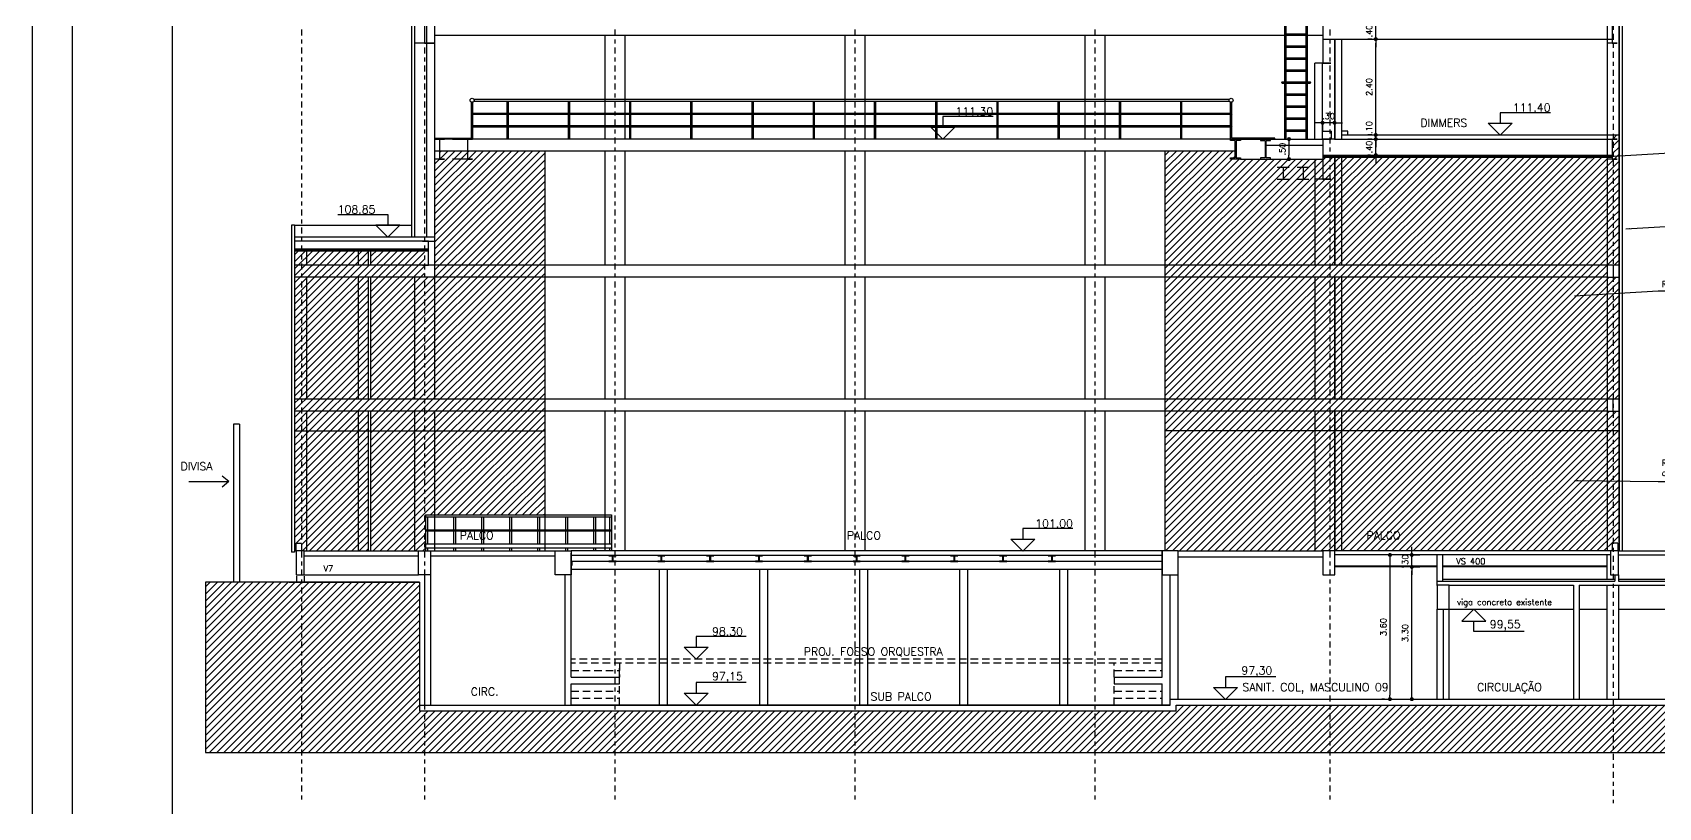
# Model space of a CAD drawing. Extents: x -14 to 107, y -33 to 53.
# Drawn here: x -13.7 to 26.93, y 5.02 to 24.39 of the extents above; entities that cross this region are included whole.
import ezdxf
from ezdxf.enums import TextEntityAlignment as Align

# ---------------------------------------------------------------- set-up
doc = ezdxf.new("R2010")
doc.units = 0
doc.header["$LTSCALE"] = 1.5
doc.header["$MEASUREMENT"] = 0
doc.linetypes.add('08CORTEC$0$DASHDOT2', pattern=[0.5, 0.25, -0.125, 0, -0.125])
doc.linetypes.add('08CORTEC$0$HIDDEN', pattern=[0.375, 0.25, -0.125])
doc.layers.get('0').update_dxf_attribs({"linetype": 'CONTINUOUS'})
doc.layers.get('DEFPOINTS').update_dxf_attribs({"linetype": 'CONTINUOUS'})
for name, color, linetype in [('08CORTEC$0$1', 7, 'CONTINUOUS'), ('08CORTEC$0$5', 4, 'CONTINUOUS'), ('08CORTEC$0$A-ESTRUTURA', 4, 'CONTINUOUS'), ('08CORTEC$0$A-HACHURA', 1, 'CONTINUOUS'), ('08CORTEC$0$A-PAREDE', 3, 'CONTINUOUS'), ('08CORTEC$0$A-PISO', 5, 'CONTINUOUS'), ('08CORTEC$0$COTAS', 1, 'CONTINUOUS'), ('08CORTEC$0$E-METALICA', 2, 'CONTINUOUS'), ('08CORTEC$0$EIXOS', 32, '08CORTEC$0$DASHDOT2'), ('08CORTEC$0$N-LNHVISTA', 2, 'CONTINUOUS'), ('08CORTEC$0$N-NOTACOES', 7, 'CONTINUOUS'), ('08CORTEC$0$N-TEXTO', 2, 'CONTINUOUS'), ('08CORTEE$0$N-LNHVISTA', 2, 'CONTINUOUS'), ('08CORTEE$0$SOLID', 253, 'CONTINUOUS'), ('HACHURA', 1, 'CONTINUOUS'), ('N-TEXTO', 2, 'CONTINUOUS'), ('T-FOLHA', 7, 'CONTINUOUS')]:
    doc.layers.add(name, color=color, linetype=linetype)
doc.styles.add('08CORTEC$0$COTA', font='simplex.shx')
doc.styles.add('08CORTEC$0$REGUA-080', font='simplex.shx', dxfattribs={"height": 0.2})
doc.styles.add('08CORTEC$0$ROMANS', font='romans')
doc.styles.add('COTA', font='romans.shx')
doc.dimstyles.new('08CORTEC$0$DG060-1', dxfattribs={"dimscale": 0.1, "dimtxt": 1.5, "dimasz": 1, "dimexe": 2, "dimexo": 2.5, "dimgap": 0.9, "dimtad": 1, "dimzin": 4, "dimtxsty": '08CORTEC$0$COTA', "dimblk": 'DOT', "dimblk1": 'DOT', "dimblk2": 'DOT', "dimsah": 1, "dimcen": 0.09, "dimclrd": 1, "dimclre": 1, "dimclrt": 2, "dimazin": 3, "dimtfac": 1, "dimtdec": 4, "dimtix": 1, "dimtmove": 0, "dimatfit": 3, "dimtvp": 2, "dimtolj": 1, "dimtzin": 0})
doc.dimstyles.new('DG060-1', dxfattribs={"dimscale": 0.1, "dimtxt": 1.5, "dimasz": 1, "dimexe": 2, "dimexo": 2.5, "dimgap": 0.9, "dimtad": 1, "dimzin": 4, "dimtxsty": 'COTA', "dimblk": 'DOT', "dimblk1": 'DOT', "dimblk2": 'DOT', "dimsah": 1, "dimcen": 0.09, "dimclrd": 1, "dimclre": 1, "dimclrt": 2, "dimazin": 3, "dimtfac": 1, "dimtdec": 4, "dimtix": 1, "dimtmove": 0, "dimatfit": 3, "dimtvp": 2, "dimtolj": 1, "dimtzin": 0})

# ---------------------------------------------------------------- blocks, each defined once
blk = doc.blocks.new('08CORTEC$0$N-1903')
at = {"layer": '08CORTEC$0$N-NOTACOES', "color": 1}
for p, q in [((0.01255, 0.00562), (0, 0.00562)), ((0, 0.00562), (0, 0.003)), ((-0.003, 0.003), (0.003, 0.003)), ((0, 0), (-0.003, 0.003)), ((0.003, 0.003), (0, 0))]:
    blk.add_line(p, q, dxfattribs=at)
at = {"layer": '08CORTEC$0$N-NOTACOES', "color": 2, "style": '08CORTEC$0$ROMANS'}
blk.add_attdef('COTAC', text='', height=0.002, dxfattribs=at).set_placement((0.00785, 0.00691), align=Align.MIDDLE)
blk = doc.blocks.new('DOT')
at = {"color": 0, "linetype": 'BYBLOCK'}
blk.add_line((-0.5, 0), (-1, 0), dxfattribs=at)
at = {"color": 0, "linetype": 'BYBLOCK', "const_width": 0.5}
blk.add_lwpolyline([(-0.25, 0, 1), (0.25, 0, 1)], format="xyb", close=True, dxfattribs=at)
blk = doc.blocks.new('*D20')
at = {"color": 1, "linetype": 'BYBLOCK'}
for p, q in [((17.701, 21.627), (17.701, 21.327)), ((17.752, 21.727), (17.901, 21.727)), ((17.752, 21.227), (17.901, 21.227))]:
    blk.add_line(p, q, dxfattribs=at)
at = {"layer": 'DEFPOINTS', "color": 0, "linetype": 'BYBLOCK'}
for p in [(17.502, 21.727), (17.502, 21.227), (17.701, 21.227)]:
    blk.add_point(p, dxfattribs=at)
at = {"color": 1, "linetype": 'BYBLOCK', "xscale": 0.1, "yscale": 0.1, "zscale": 0.1}
for p, rotation in [((17.701, 21.727), 90), ((17.701, 21.227), 270)]:
    blk.add_blockref('DOT', p, dxfattribs=dict(at, rotation=rotation))
at = {"color": 2, "linetype": 'BYBLOCK', "insert": (17.536, 21.477), "char_height": 0.15, "attachment_point": 5, "rotation": 90, "style": '08CORTEC$0$COTA'}
blk.add_mtext('\\A1;.50', dxfattribs=at)
blk = doc.blocks.new('_DOT')
at = {"color": 0, "linetype": 'BYBLOCK'}
blk.add_line((-0.5, 0), (-1, 0), dxfattribs=at)
at = {"color": 0, "linetype": 'BYBLOCK', "const_width": 0.5}
blk.add_lwpolyline([(-0.25, 0, 1), (0.25, 0, 1)], format="xyb", close=True, dxfattribs=at)
blk = doc.blocks.new('*D23')
at = {"color": 1, "linetype": 'BYBLOCK'}
for p, q in [((18.44, 22.135), (18.34, 22.135)), ((18.84, 22.135), (18.54, 22.135)), ((18.54, 22.084), (18.54, 21.935)), ((18.84, 22.084), (18.84, 21.935)), ((18.94, 22.135), (19.04, 22.135))]:
    blk.add_line(p, q, dxfattribs=at)
at = {"layer": 'DEFPOINTS', "color": 0, "linetype": 'BYBLOCK'}
for p in [(18.54, 22.334), (18.54, 22.135), (18.84, 22.334)]:
    blk.add_point(p, dxfattribs=at)
at = {"color": 1, "linetype": 'BYBLOCK', "xscale": 0.1, "yscale": 0.1, "zscale": 0.1}
blk.add_blockref('DOT', (18.54, 22.135), dxfattribs=at)
at = {"color": 1, "linetype": 'BYBLOCK', "xscale": 0.1, "yscale": 0.1, "zscale": 0.1, "rotation": 180}
blk.add_blockref('DOT', (18.84, 22.135), dxfattribs=at)
at = {"color": 2, "linetype": 'BYBLOCK', "insert": (18.69, 22.3), "char_height": 0.15, "attachment_point": 5, "style": '08CORTEC$0$COTA'}
blk.add_mtext('\\A1;.30', dxfattribs=at)
blk = doc.blocks.new('*D27')
at = {"color": 1, "linetype": 'BYBLOCK'}
for p, q in [((20.52, 11.031), (20.57, 11.031)), ((20.77, 7.827), (20.77, 10.931)), ((20.52, 7.727), (20.57, 7.727))]:
    blk.add_line(p, q, dxfattribs=at)
at = {"layer": 'DEFPOINTS', "color": 0, "linetype": 'BYBLOCK'}
for p in [(20.77, 11.031), (20.77, 11.031), (20.77, 7.727)]:
    blk.add_point(p, dxfattribs=at)
at = {"color": 1, "linetype": 'BYBLOCK', "xscale": 0.1, "yscale": 0.1, "zscale": 0.1}
for p, rotation in [((20.77, 11.031), 90), ((20.77, 7.727), 270)]:
    blk.add_blockref('DOT', p, dxfattribs=dict(at, rotation=rotation))
at = {"color": 2, "linetype": 'BYBLOCK', "insert": (20.605, 9.379), "char_height": 0.15, "attachment_point": 5, "rotation": 90, "style": '08CORTEC$0$COTA'}
blk.add_mtext('\\A1;3.30', dxfattribs=at)
blk = doc.blocks.new('*D28')
at = {"color": 1, "linetype": 'BYBLOCK'}
for p, q in [((20.77, 11.431), (20.77, 11.531)), ((20.77, 11.031), (20.77, 11.331)), ((20.795, 11.331), (20.97, 11.331)), ((20.795, 11.031), (20.97, 11.031)), ((20.77, 10.931), (20.77, 10.831))]:
    blk.add_line(p, q, dxfattribs=at)
at = {"layer": 'DEFPOINTS', "color": 0, "linetype": 'BYBLOCK'}
for p in [(20.545, 11.331), (20.545, 11.031), (20.77, 11.331)]:
    blk.add_point(p, dxfattribs=at)
at = {"color": 1, "linetype": 'BYBLOCK', "xscale": 0.1, "yscale": 0.1, "zscale": 0.1}
for p, rotation in [((20.77, 11.331), 270), ((20.77, 11.031), 90)]:
    blk.add_blockref('DOT', p, dxfattribs=dict(at, rotation=rotation))
at = {"color": 2, "linetype": 'BYBLOCK', "insert": (20.605, 11.181), "char_height": 0.15, "attachment_point": 5, "rotation": 90, "style": '08CORTEC$0$COTA'}
blk.add_mtext('\\A1;.30', dxfattribs=at)
blk = doc.blocks.new('*D29')
at = {"color": 1, "linetype": 'BYBLOCK'}
for p, q in [((20.084, 11.331), (20.024, 11.331)), ((20.224, 11.231), (20.224, 7.827)), ((20.084, 7.727), (20.024, 7.727))]:
    blk.add_line(p, q, dxfattribs=at)
at = {"layer": 'DEFPOINTS', "color": 0, "linetype": 'BYBLOCK'}
for p in [(20.334, 11.331), (20.224, 7.727), (20.334, 7.727)]:
    blk.add_point(p, dxfattribs=at)
at = {"color": 1, "linetype": 'BYBLOCK', "xscale": 0.1, "yscale": 0.1, "zscale": 0.1}
for p, rotation in [((20.224, 11.331), 90), ((20.224, 7.727), 270)]:
    blk.add_blockref('DOT', p, dxfattribs=dict(at, rotation=rotation))
at = {"color": 2, "linetype": 'BYBLOCK', "insert": (20.059, 9.529), "char_height": 0.15, "attachment_point": 5, "rotation": 90, "style": '08CORTEC$0$COTA'}
blk.add_mtext('\\A1;3.60', dxfattribs=at)
blk = doc.blocks.new('*D30')
at = {"color": 1, "linetype": 'BYBLOCK'}
for p, q in [((19.734, 21.727), (19.669, 21.727)), ((19.869, 21.827), (19.869, 21.927)), ((19.869, 21.327), (19.869, 21.727)), ((19.734, 21.327), (19.669, 21.327)), ((19.869, 21.227), (19.869, 21.127))]:
    blk.add_line(p, q, dxfattribs=at)
at = {"layer": 'DEFPOINTS', "color": 0, "linetype": 'BYBLOCK'}
for p in [(19.869, 21.727), (19.984, 21.727), (19.984, 21.327)]:
    blk.add_point(p, dxfattribs=at)
at = {"color": 1, "linetype": 'BYBLOCK', "xscale": 0.1, "yscale": 0.1, "zscale": 0.1}
for p, rotation in [((19.869, 21.727), 270), ((19.869, 21.327), 90)]:
    blk.add_blockref('DOT', p, dxfattribs=dict(at, rotation=rotation))
at = {"color": 2, "linetype": 'BYBLOCK', "insert": (19.704, 21.527), "char_height": 0.15, "attachment_point": 5, "rotation": 90, "style": '08CORTEC$0$COTA'}
blk.add_mtext('\\A1;.40', dxfattribs=at)
blk = doc.blocks.new('*D31')
at = {"color": 1, "linetype": 'BYBLOCK'}
for p, q in [((19.869, 21.931), (19.869, 22.031)), ((19.773, 21.831), (19.669, 21.831)), ((19.773, 21.727), (19.669, 21.727)), ((19.869, 21.727), (19.869, 21.831)), ((19.869, 21.727), (19.869, 21.831)), ((19.869, 21.627), (19.869, 21.527))]:
    blk.add_line(p, q, dxfattribs=at)
at = {"layer": 'DEFPOINTS', "color": 0, "linetype": 'BYBLOCK'}
for p in [(19.869, 21.831), (20.023, 21.831), (20.023, 21.727)]:
    blk.add_point(p, dxfattribs=at)
at = {"color": 1, "linetype": 'BYBLOCK', "xscale": 0.1, "yscale": 0.1, "zscale": 0.1}
for p, rotation in [((19.869, 21.831), 270), ((19.869, 21.727), 90)]:
    blk.add_blockref('DOT', p, dxfattribs=dict(at, rotation=rotation))
at = {"color": 2, "linetype": 'BYBLOCK', "insert": (19.704, 22.016), "char_height": 0.15, "attachment_point": 5, "rotation": 90, "style": '08CORTEC$0$COTA'}
blk.add_mtext('\\A1;.10', dxfattribs=at)
blk = doc.blocks.new('*D32')
at = {"color": 1, "linetype": 'BYBLOCK'}
for p, q in [((19.869, 24.727), (19.869, 24.827)), ((19.734, 24.627), (19.669, 24.627)), ((19.869, 24.227), (19.869, 24.627)), ((19.734, 24.227), (19.669, 24.227)), ((19.869, 24.127), (19.869, 24.027))]:
    blk.add_line(p, q, dxfattribs=at)
at = {"layer": 'DEFPOINTS', "color": 0, "linetype": 'BYBLOCK'}
for p in [(19.869, 24.627), (19.984, 24.627), (19.984, 24.227)]:
    blk.add_point(p, dxfattribs=at)
at = {"color": 1, "linetype": 'BYBLOCK', "xscale": 0.1, "yscale": 0.1, "zscale": 0.1}
for p, rotation in [((19.869, 24.627), 270), ((19.869, 24.227), 90)]:
    blk.add_blockref('DOT', p, dxfattribs=dict(at, rotation=rotation))
at = {"color": 2, "linetype": 'BYBLOCK', "insert": (19.704, 24.427), "char_height": 0.15, "attachment_point": 5, "rotation": 90, "style": '08CORTEC$0$COTA'}
blk.add_mtext('\\A1;.40', dxfattribs=at)
blk = doc.blocks.new('*D34')
at = {"color": 1, "linetype": 'BYBLOCK'}
for p, q in [((19.773, 24.227), (19.669, 24.227)), ((19.869, 21.931), (19.869, 24.127)), ((19.773, 21.831), (19.669, 21.831))]:
    blk.add_line(p, q, dxfattribs=at)
at = {"layer": 'DEFPOINTS', "color": 0, "linetype": 'BYBLOCK'}
for p in [(19.869, 24.227), (20.023, 24.227), (20.023, 21.831)]:
    blk.add_point(p, dxfattribs=at)
at = {"color": 1, "linetype": 'BYBLOCK', "xscale": 0.1, "yscale": 0.1, "zscale": 0.1}
for p, rotation in [((19.869, 24.227), 90), ((19.869, 21.831), 270)]:
    blk.add_blockref('DOT', p, dxfattribs=dict(at, rotation=rotation))
at = {"color": 2, "linetype": 'BYBLOCK', "insert": (19.704, 23.029), "char_height": 0.15, "attachment_point": 5, "rotation": 90, "style": '08CORTEC$0$COTA'}
blk.add_mtext('\\A1;2.40', dxfattribs=at)
blk = doc.blocks.new('A$C7B6B299F')
at = {"layer": 'N-TEXTO', "color": 2, "char_height": 0.15, "attachment_point": 4, "style": 'COTA'}
for s, insert in [('Revestimento fonoabsorvente - forrovid', (2.233, 4.961)), ('Revestimento fonoabsorvente - forrovid\\Pcom proteção mecânica até h=3.00m', (2.233, 0.342))]:
    blk.add_mtext(s, dxfattribs=dict(at, insert=insert))
at = {"layer": 'N-TEXTO', "color": 1, "annotation_type": 0, "has_hookline": 1, "hookline_direction": 0, "text_width": 4.621}
for points in [[(0.05, 4.669), (2.143, 4.796)], [(0.05, 0.05), (2.143, 0.027)]]:
    blk.add_leader(points, dimstyle='DG060-1', dxfattribs=at)
blk = doc.blocks.new('A$C45961E97')
at = {"layer": 'N-TEXTO', "color": 2, "insert": (2.233, 0.342), "char_height": 0.15, "attachment_point": 4, "style": 'COTA'}
blk.add_mtext('Painel Pré Moldado em Concreto ', dxfattribs=at)
at = {"layer": 'N-TEXTO', "color": 1, "annotation_type": 0, "has_hookline": 1, "hookline_direction": 0, "text_width": 3.829}
blk.add_leader([(0.05, 0.05), (2.143, 0.177)], dimstyle='DG060-1', dxfattribs=at)

msp = doc.modelspace()

# ---------------------------------------------------------------- hatches: boundary and pattern name
at = {"layer": '08CORTEC$0$A-HACHURA'}
h = msp.add_hatch(dxfattribs=at)
h.set_pattern_fill('ANSI31', color=256, style=0)
h.set_pattern_definition([(45, (64.50223, 4.32973), (-0.08838835, 0.08838835), [])])
h.paths.add_polyline_path([(35.973, 6.391), (35.973, 11.097), (34.975, 11.097), (34.975, 7.727), (34.975, 7.577), (14.883, 7.577), (14.883, 7.427), (-4.025, 7.427), (-4.025, 10.651), (-7.289, 10.651), (-9.358, 10.651), (-9.377, 10.632), (-9.377, 6.391)])
at = {"layer": 'HACHURA'}
h = msp.add_hatch(dxfattribs=at)
h.set_pattern_fill('ANSI31', color=256, style=0)
h.paths.add_polyline_path([(25.94, 21.831), (25.8, 21.831), (25.8, 18.577), (25.94, 18.577)])
h.paths.add_polyline_path([(25.94, 18.277), (25.8, 18.277), (25.8, 15.227), (25.94, 15.227)])
h.paths.add_polyline_path([(25.94, 14.927), (25.8, 14.927), (25.8, 11.626), (25.92, 11.626), (25.92, 11.436), (25.94, 11.436)])
h = msp.add_hatch(dxfattribs=at)
h.set_pattern_fill('ANSI31', color=256, style=0)
h.paths.add_polyline_path([(-0.899, 21.427), (-3.525, 21.427), (-3.525, 21.227), (-3.65, 21.227), (-3.65, 18.577), (-0.899, 18.577)])
h.paths.add_polyline_path([(-0.899, 18.577), (-3.65, 18.577), (-3.65, 18.277), (-0.899, 18.277)])
h.paths.add_polyline_path([(-0.899, 18.277), (-3.65, 18.277), (-3.65, 15.227), (-0.899, 15.227)])
h.paths.add_polyline_path([(-0.899, 15.227), (-3.9, 15.227), (-3.9, 14.927), (-0.899, 14.927)])
h.paths.add_polyline_path([(-0.899, 14.927), (-3.65, 14.927), (-3.65, 12.331), (-0.899, 12.331)])
h.paths.add_polyline_path([(-3.65, 14.927), (-3.9, 14.927), (-3.9, 11.431), (-3.879, 11.431), (-3.879, 12.331), (-3.65, 12.331)])
h.paths.add_polyline_path([(-3.9, 14.927), (-4.15, 14.927), (-4.15, 11.431), (-3.9, 11.431)])
h.paths.add_polyline_path([(-3.65, 18.277), (-3.9, 18.277), (-3.9, 15.227), (-3.65, 15.227)])
h.paths.add_polyline_path([(-3.9, 18.277), (-4.15, 18.277), (-4.15, 15.227), (-3.9, 15.227)])
h.paths.add_polyline_path([(-4.15, 14.927), (-5.249, 14.927), (-5.249, 11.431), (-4.15, 11.431)])
h.paths.add_polyline_path([(-5.309, 14.927), (-5.559, 14.927), (-5.559, 11.431), (-5.309, 11.431)])
h.paths.add_polyline_path([(-5.559, 14.927), (-6.849, 14.927), (-6.849, 11.431), (-5.559, 11.431)])
h.paths.add_polyline_path([(-3.9, 15.227), (-6.975, 15.227), (-6.975, 14.927), (-3.9, 14.927)])
h.paths.add_polyline_path([(-4.15, 18.277), (-5.249, 18.277), (-5.249, 15.227), (-4.15, 15.227)])
h.paths.add_polyline_path([(-5.309, 18.277), (-5.559, 18.277), (-5.559, 15.227), (-5.309, 15.227)])
h.paths.add_polyline_path([(-5.559, 18.277), (-6.849, 18.277), (-6.849, 15.227), (-5.559, 15.227)])
h.paths.add_polyline_path([(-6.975, 18.277), (-7.149, 18.277), (-7.149, 15.227), (-6.975, 15.227)])
h.paths.add_polyline_path([(-6.975, 14.927), (-7.149, 14.927), (-7.149, 11.431), (-7.119, 11.431), (-7.119, 11.621), (-6.975, 11.621)])
h.paths.add_polyline_path([(-3.9, 18.577), (-3.95, 18.577), (-3.95, 18.577), (-6.975, 18.577), (-6.975, 18.277), (-3.9, 18.277)])
h.paths.add_polyline_path([(-6.975, 18.577), (-7.149, 18.577), (-7.149, 18.277), (-6.975, 18.277)])
h.paths.add_polyline_path([(-6.975, 18.977), (-7.149, 18.977), (-7.149, 18.577), (-6.975, 18.577)])
h.paths.add_polyline_path([(-6.849, 18.977), (-6.975, 18.977), (-6.975, 18.577), (-6.849, 18.577)])
h.paths.add_polyline_path([(-5.559, 18.977), (-6.849, 18.977), (-6.849, 18.577), (-5.559, 18.577)])
h.paths.add_polyline_path([(-5.309, 18.977), (-5.559, 18.977), (-5.559, 18.577), (-5.309, 18.577)])
h.paths.add_polyline_path([(-3.9, 18.977), (-5.249, 18.977), (-5.249, 18.577), (-3.9, 18.577)])
h = msp.add_hatch(dxfattribs=at)
h.set_pattern_fill('ANSI31', color=256, style=0)
h.paths.add_polyline_path([(18.35, 14.927), (14.601, 14.927), (14.601, 11.431), (14.933, 11.431), (18.35, 11.431)])
h.paths.add_polyline_path([(18.725, 15.227), (14.601, 15.227), (14.601, 14.927), (18.725, 14.927)])
h.paths.add_polyline_path([(18.35, 18.277), (14.601, 18.277), (14.601, 15.227), (18.35, 15.227)])
h.paths.add_polyline_path([(18.725, 18.577), (14.601, 18.577), (14.601, 18.277), (18.725, 18.277)])
h.paths.add_polyline_path([(18.35, 21.227), (17.24, 21.227), (16.99, 21.227), (16.49, 21.227), (16.24, 21.227), (16.24, 21.262), (16.352, 21.262), (16.352, 21.427), (14.601, 21.427), (14.601, 18.577), (18.35, 18.577)])
h.paths.add_polyline_path([(18.725, 20.727), (18.55, 20.727), (18.35, 20.727), (18.35, 18.577), (18.725, 18.577)])
h.paths.add_polyline_path([(18.725, 18.277), (18.35, 18.277), (18.35, 15.227), (18.725, 15.227)])
h.paths.add_polyline_path([(18.725, 14.927), (18.35, 14.927), (18.35, 11.431), (18.55, 11.431), (18.725, 11.431)])
h.paths.add_polyline_path([(19.01, 14.927), (18.85, 14.927), (18.85, 11.431), (19.01, 11.431)])
h.paths.add_polyline_path([(25.65, 14.927), (25.65, 14.927), (19.01, 14.927), (19.01, 11.431), (25.65, 11.431)])
h.paths.add_polyline_path([(25.65, 15.227), (18.725, 15.227), (18.725, 14.927), (25.65, 14.927)])
h.paths.add_polyline_path([(19.01, 18.277), (18.85, 18.277), (18.85, 15.227), (19.01, 15.227)])
h.paths.add_polyline_path([(25.65, 18.277), (19.01, 18.277), (19.01, 15.227), (25.65, 15.227)])
h.paths.add_polyline_path([(25.65, 18.577), (18.725, 18.577), (18.725, 18.277), (25.65, 18.277)])
h.paths.add_polyline_path([(19.01, 21.327), (18.85, 21.327), (18.85, 18.577), (19.01, 18.577)])
h.paths.add_polyline_path([(25.65, 21.327), (19.01, 21.327), (19.01, 18.577), (25.65, 18.577)])
h.paths.add_polyline_path([(25.8, 18.277), (25.65, 18.277), (25.65, 15.227), (25.8, 15.227)])
h.paths.add_polyline_path([(25.8, 21.227), (25.775, 21.227), (25.65, 21.227), (25.65, 18.577), (25.8, 18.577)])
h.paths.add_polyline_path([(25.8, 14.927), (25.65, 14.927), (25.65, 11.431), (25.734, 11.431), (25.734, 11.436), (25.78, 11.436), (25.78, 11.626), (25.8, 11.626)])
h = msp.add_hatch(dxfattribs=at)
h.set_pattern_fill('ANSI31', color=256, style=0)
h.paths.add_polyline_path([(18.84, 21.327), (18.725, 21.327), (18.725, 18.577), (18.84, 18.577)])
h.paths.add_polyline_path([(18.725, 21.327), (18.55, 21.327), (18.55, 20.727), (18.725, 20.727)])
h.paths.add_polyline_path([(18.55, 21.227), (18.35, 21.227), (18.35, 20.727), (18.55, 20.727)])
h = msp.add_hatch(dxfattribs=at)
h.set_pattern_fill('ANSI31', color=256, style=0)
h.paths.add_polyline_path([(-6.849, 18.277), (-6.975, 18.277), (-6.975, 15.227), (-6.849, 15.227)])
h.paths.add_polyline_path([(-6.849, 14.927), (-6.975, 14.927), (-6.975, 11.431), (-6.914, 11.431), (-6.849, 11.431)])
h = msp.add_hatch(dxfattribs=at)
h.set_pattern_fill('ANSI31', color=256, style=0)
h.paths.add_polyline_path([(18.84, 18.277), (18.725, 18.277), (18.725, 15.227), (18.84, 15.227)])
h = msp.add_hatch(dxfattribs=at)
h.set_pattern_fill('ANSI31', color=256, style=0)
h.paths.add_polyline_path([(-6.975, 15.227), (-7.149, 15.227), (-7.149, 14.927), (-6.975, 14.927)])
h = msp.add_hatch(dxfattribs=at)
h.set_pattern_fill('ANSI31', color=256, style=0)
h.paths.add_polyline_path([(18.84, 14.927), (18.725, 14.927), (18.725, 11.431), (18.84, 11.431)])

# ---------------------------------------------------------------- linework, layer by layer
at = {"layer": '08CORTEC$0$1'}
for p, q in [((17.53, 23.157), (18.23, 23.157)), ((17.53, 23.127), (18.23, 23.127)), ((17.129, 21.577), (18.55, 21.577)), ((17.35, 21.727), (18.35, 21.727)), ((16.49, 21.227), (16.99, 21.227)), ((17.24, 21.227), (18.55, 21.227))]:
    msp.add_line(p, q, dxfattribs=at)
for centre, start, end in [((17.53, 23.142), 90, 270), ((18.23, 23.142), 270, 90)]:
    msp.add_arc(centre, 0.015, start, end, dxfattribs=at)
at = {"layer": '08CORTEC$0$5'}
for p, q in [((25.95, 18.577), (25.65, 18.577)), ((25.65, 18.277), (25.95, 18.277)), ((25.95, 15.227), (25.65, 15.227)), ((25.65, 14.927), (25.95, 14.927))]:
    msp.add_line(p, q, dxfattribs=at)
for points in [[(-4.15, 24.627), (-3.65, 24.627), (-3.9, 24.627), (-3.9, 24.127), (-3.65, 24.127), (-4.15, 24.127)], [(18.35, 24.627), (18.75, 24.627), (18.55, 24.627), (18.55, 23.627), (18.75, 23.627), (18.35, 23.627)], [(25.65, 24.627), (25.9, 24.627), (25.775, 24.627), (25.775, 24.127), (25.9, 24.127), (25.65, 24.127)], [(-3.65, 21.727), (-3.4, 21.727), (-3.525, 21.727), (-3.525, 21.227), (-3.4, 21.227), (-3.65, 21.227)], [(-3.2, 21.727), (-2.7, 21.727), (-2.825, 21.727), (-2.825, 21.227), (-2.7, 21.227), (-3.2, 21.227)], [(18.35, 21.727), (18.75, 21.727), (18.55, 21.727), (18.55, 20.727), (18.75, 20.727), (18.35, 20.727)], [(25.65, 21.727), (25.9, 21.727), (25.775, 21.727), (25.775, 21.227), (25.9, 21.227), (25.65, 21.227)], [(-3.65, 18.577), (-3.95, 18.577), (-3.8, 18.577), (-3.8, 19.177), (-3.95, 19.177), (-3.65, 19.177)]]:
    msp.add_lwpolyline(points, dxfattribs=at)
at = {"layer": '08CORTEC$0$A-ESTRUTURA', "color": 3}
for p, q in [((-2.73, 21.747), (-2.73, 22.649)), ((-2.7, 22.649), (-2.7, 21.727)), ((16.24, 21.727), (16.24, 22.649)), ((16.27, 21.747), (16.27, 22.649)), ((-3.649, 21.747), (-2.73, 21.747)), ((-2.825, 21.727), (-3.649, 21.727)), ((-2.73, 21.747), (-2.73, 21.727)), ((-7.119, 11.431), (-7.149, 11.431)), ((-6.914, 11.431), (-0.236, 11.431)), ((14.933, 11.431), (18.55, 11.431)), ((25.734, 11.431), (18.85, 11.431)), ((-6.914, 11.311), (-4.05, 11.311)), ((-3.75, 11.311), (-0.636, 11.311)), ((14.933, 11.281), (18.55, 11.281)), ((25.734, 11.331), (18.85, 11.331)), ((21.564, 7.727), (21.564, 9.977)), ((21.704, 7.727), (21.704, 9.977))]:
    msp.add_line(p, q, dxfattribs=at)
at = {"layer": '08CORTEC$0$A-ESTRUTURA', "color": 1}
for p, q in [((-1.835, 22.369), (-2.7, 22.369)), ((16.215, 22.667), (-2.674, 22.667)), ((16.209, 22.717), (-2.668, 22.717)), ((-1.835, 21.727), (-1.835, 22.671)), ((-1.805, 21.727), (-1.805, 22.671)), ((-0.305, 22.369), (-1.805, 22.369)), ((-0.305, 21.727), (-0.305, 22.671)), ((-0.275, 21.727), (-0.275, 22.671)), ((1.225, 22.369), (-0.275, 22.369)), ((1.225, 21.727), (1.225, 22.671)), ((1.255, 21.727), (1.255, 22.671)), ((2.755, 22.369), (1.255, 22.369)), ((2.755, 21.727), (2.755, 22.671)), ((2.785, 21.727), (2.785, 22.671)), ((4.285, 22.369), (2.785, 22.369)), ((4.285, 21.727), (4.285, 22.671)), ((4.315, 21.727), (4.315, 22.671)), ((5.815, 22.369), (4.315, 22.369)), ((5.815, 21.727), (5.815, 22.671)), ((5.845, 21.727), (5.845, 22.671)), ((7.345, 22.369), (5.845, 22.369)), ((7.345, 21.727), (7.345, 22.671)), ((7.375, 21.727), (7.375, 22.671)), ((8.875, 22.369), (7.375, 22.369)), ((8.875, 21.727), (8.875, 22.671)), ((8.905, 21.727), (8.905, 22.671)), ((10.405, 22.369), (8.905, 22.369)), ((10.405, 21.727), (10.405, 22.671)), ((10.435, 21.727), (10.435, 22.671)), ((11.935, 22.369), (10.435, 22.369)), ((11.935, 21.727), (11.935, 22.671)), ((11.965, 21.727), (11.965, 22.671)), ((13.465, 22.369), (11.965, 22.369)), ((13.465, 21.727), (13.465, 22.671)), ((13.495, 21.727), (13.495, 22.671)), ((14.995, 22.369), (13.495, 22.369)), ((14.995, 21.727), (14.995, 22.671)), ((15.025, 21.727), (15.025, 22.671)), ((16.255, 22.369), (15.025, 22.369)), ((-1.835, 22.339), (-2.7, 22.339)), ((-1.835, 22.055), (-2.7, 22.055)), ((-1.835, 22.025), (-2.7, 22.025)), ((-0.305, 22.339), (-1.805, 22.339)), ((-0.305, 22.055), (-1.805, 22.055)), ((-0.305, 22.025), (-1.805, 22.025)), ((1.225, 22.339), (-0.275, 22.339)), ((1.225, 22.055), (-0.275, 22.055)), ((1.225, 22.025), (-0.275, 22.025)), ((2.755, 22.339), (1.255, 22.339)), ((2.755, 22.055), (1.255, 22.055)), ((2.755, 22.025), (1.255, 22.025)), ((4.285, 22.339), (2.785, 22.339)), ((4.285, 22.055), (2.785, 22.055)), ((4.285, 22.025), (2.785, 22.025)), ((5.815, 22.339), (4.315, 22.339)), ((5.815, 22.055), (4.315, 22.055)), ((5.815, 22.025), (4.315, 22.025)), ((7.345, 22.339), (5.845, 22.339)), ((7.345, 22.055), (5.845, 22.055)), ((7.345, 22.025), (5.845, 22.025)), ((8.875, 22.339), (7.375, 22.339)), ((8.875, 22.055), (7.375, 22.055)), ((8.875, 22.025), (7.375, 22.025)), ((10.405, 22.339), (8.905, 22.339)), ((10.405, 22.055), (8.905, 22.055)), ((10.405, 22.025), (8.905, 22.025)), ((11.935, 22.339), (10.435, 22.339)), ((11.935, 22.055), (10.435, 22.055)), ((11.935, 22.025), (10.435, 22.025)), ((13.465, 22.339), (11.965, 22.339)), ((13.465, 22.055), (11.965, 22.055)), ((13.465, 22.025), (11.965, 22.025)), ((14.995, 22.339), (13.495, 22.339)), ((14.995, 22.055), (13.495, 22.055)), ((14.995, 22.025), (13.495, 22.025)), ((16.255, 22.339), (15.025, 22.339)), ((16.255, 22.055), (15.025, 22.055)), ((16.255, 22.025), (15.025, 22.025)), ((16.24, 21.727), (-3.65, 21.727)), ((16.377, 21.427), (-3.65, 21.427))]:
    msp.add_line(p, q, dxfattribs=at)
at = {"layer": '08CORTEC$0$A-ESTRUTURA', "color": 7}
for p, q in [((18.84, 21.727), (18.54, 21.727)), ((18.55, 21.327), (25.775, 21.327))]:
    msp.add_line(p, q, dxfattribs=at)
at = {"layer": '08CORTEC$0$A-ESTRUTURA', "color": 2}
for p, q in [((18.55, 21.302), (25.775, 21.302)), ((18.55, 21.277), (25.775, 21.277)), ((-7.149, 14.431), (-0.899, 14.431)), ((25.95, 14.431), (14.601, 14.431))]:
    msp.add_line(p, q, dxfattribs=at)
at = {"layer": '08CORTEC$0$A-ESTRUTURA'}
for p, q in [((17.405, 21.027), (17.705, 21.027)), ((17.405, 20.727), (17.705, 20.727)), ((17.555, 21.027), (17.555, 20.727)), ((17.905, 21.027), (18.2, 21.027)), ((17.905, 20.727), (18.2, 20.727)), ((18.053, 21.027), (18.053, 20.727)), ((25.8, 18.577), (25.8, 18.277)), ((25.8, 14.927), (25.8, 15.227)), ((-6.914, 11.431), (-7.119, 11.431)), ((-7.114, 11.431), (-7.114, 10.831)), ((-6.914, 10.831), (-6.914, 11.431)), ((25.934, 11.436), (25.734, 11.436)), ((25.734, 11.436), (25.734, 10.836)), ((25.934, 10.836), (25.934, 11.436)), ((-7.114, 10.831), (-6.914, 10.831)), ((25.734, 10.836), (25.934, 10.836))]:
    msp.add_line(p, q, dxfattribs=at)
at = {"layer": '08CORTEC$0$A-ESTRUTURA', "color": 5}
for p, q in [((-7.289, 10.651), (-4.025, 10.651)), ((-4.025, 10.651), (-4.025, 7.427)), ((14.883, 7.427), (-4.025, 7.427)), ((14.583, 7.577), (14.733, 7.577)), ((14.883, 7.427), (14.883, 7.577)), ((14.883, 7.577), (34.975, 7.577))]:
    msp.add_line(p, q, dxfattribs=at)
at = {"layer": '08CORTEC$0$A-ESTRUTURA', "color": 3}
for points in [[(17.35, 21.747), (16.27, 21.747), (16.27, 21.727)], [(16.27, 21.727), (17.35, 21.727)]]:
    msp.add_lwpolyline(points, dxfattribs=at)
at = {"layer": '08CORTEC$0$A-ESTRUTURA'}
for points in [[(-4.05, 11.431), (-3.75, 11.431), (-3.75, 10.831), (-4.05, 10.831)], [(-0.636, 11.431), (-0.236, 11.431), (-0.236, 10.831), (-0.636, 10.831)], [(14.933, 11.431), (14.533, 11.431), (14.533, 10.831), (14.933, 10.831)], [(18.85, 11.431), (18.55, 11.431), (18.55, 10.831), (18.85, 10.831)], [(0.706, 11.311), (0.886, 11.311), (0.886, 11.321), (0.706, 11.321)], [(0.706, 11.169), (0.886, 11.169), (0.886, 11.179), (0.706, 11.179)], [(0.791, 11.311), (0.801, 11.311), (0.801, 11.179), (0.791, 11.179)], [(1.926, 11.311), (2.106, 11.311), (2.106, 11.321), (1.926, 11.321)], [(1.926, 11.169), (2.106, 11.169), (2.106, 11.179), (1.926, 11.179)], [(2.011, 11.311), (2.021, 11.311), (2.021, 11.179), (2.011, 11.179)], [(3.146, 11.311), (3.326, 11.311), (3.326, 11.321), (3.146, 11.321)], [(3.146, 11.169), (3.326, 11.169), (3.326, 11.179), (3.146, 11.179)], [(3.231, 11.311), (3.241, 11.311), (3.241, 11.179), (3.231, 11.179)], [(4.366, 11.311), (4.546, 11.311), (4.546, 11.321), (4.366, 11.321)], [(4.366, 11.169), (4.546, 11.169), (4.546, 11.179), (4.366, 11.179)], [(4.451, 11.311), (4.461, 11.311), (4.461, 11.179), (4.451, 11.179)], [(5.586, 11.311), (5.766, 11.311), (5.766, 11.321), (5.586, 11.321)], [(5.586, 11.169), (5.766, 11.169), (5.766, 11.179), (5.586, 11.179)], [(5.671, 11.311), (5.681, 11.311), (5.681, 11.179), (5.671, 11.179)], [(6.806, 11.311), (6.986, 11.311), (6.986, 11.321), (6.806, 11.321)], [(6.806, 11.169), (6.986, 11.169), (6.986, 11.179), (6.806, 11.179)], [(6.891, 11.311), (6.901, 11.311), (6.901, 11.179), (6.891, 11.179)], [(8.026, 11.311), (8.206, 11.311), (8.206, 11.321), (8.026, 11.321)], [(8.026, 11.169), (8.206, 11.169), (8.206, 11.179), (8.026, 11.179)], [(8.111, 11.311), (8.121, 11.311), (8.121, 11.179), (8.111, 11.179)], [(9.246, 11.311), (9.426, 11.311), (9.426, 11.321), (9.246, 11.321)], [(9.246, 11.169), (9.426, 11.169), (9.426, 11.179), (9.246, 11.179)], [(9.331, 11.311), (9.341, 11.311), (9.341, 11.179), (9.331, 11.179)], [(10.466, 11.311), (10.646, 11.311), (10.646, 11.321), (10.466, 11.321)], [(10.466, 11.169), (10.646, 11.169), (10.646, 11.179), (10.466, 11.179)], [(10.551, 11.311), (10.561, 11.311), (10.561, 11.179), (10.551, 11.179)], [(11.686, 11.311), (11.866, 11.311), (11.866, 11.321), (11.686, 11.321)], [(11.686, 11.169), (11.866, 11.169), (11.866, 11.179), (11.686, 11.179)], [(11.771, 11.311), (11.781, 11.311), (11.781, 11.179), (11.771, 11.179)], [(21.704, 10.577), (21.404, 10.577), (21.404, 9.977), (21.704, 9.977)]]:
    msp.add_lwpolyline(points, close=True, dxfattribs=at)
msp.add_lwpolyline([(-0.12, 11.166), (-0.22, 11.166), (-0.22, 11.066)], dxfattribs=at)
at = {"layer": '08CORTEC$0$A-ESTRUTURA', "color": 3}
for centre, radius in [((-2.714, 22.697), 0.05), ((-2.715, 22.354), 0.015), ((16.255, 22.697), 0.05), ((16.255, 22.354), 0.015), ((-2.715, 22.04), 0.015), ((16.255, 22.04), 0.015)]:
    msp.add_circle(centre, radius, dxfattribs=at)
at = {"layer": '08CORTEC$0$A-HACHURA'}
for p, q in [((-9.377, 10.651), (-9.377, 6.391)), ((-9.377, 10.632), (-9.358, 10.651)), ((-9.377, 6.391), (35.973, 6.391))]:
    msp.add_line(p, q, dxfattribs=at)
at = {"layer": '08CORTEC$0$A-PAREDE', "color": 6}
for p, q in [((-4.23, 42.427), (-4.23, 19.277)), ((-4.15, 42.427), (-4.15, 19.277)), ((-7.149, 19.577), (-7.229, 19.577)), ((-7.229, 19.577), (-7.229, 11.397)), ((-7.149, 19.577), (-7.149, 11.397)), ((-7.149, 11.397), (-7.229, 11.397))]:
    msp.add_line(p, q, dxfattribs=at)
at = {"layer": '08CORTEC$0$A-PAREDE'}
for p, q in [((18.35, 21.727), (18.35, 23.627)), ((18.54, 21.727), (18.54, 23.627)), ((17.35, 21.727), (17.35, 21.747)), ((18.54, 21.927), (18.76, 21.927)), ((18.76, 21.727), (18.76, 21.927)), ((18.84, 21.727), (25.65, 21.727)), ((19.025, 21.727), (19.025, 21.927)), ((19.175, 21.927), (19.025, 21.927)), ((19.025, 21.831), (25.95, 21.831)), ((19.025, 21.727), (19.025, 21.831)), ((19.175, 21.831), (19.175, 21.927)), ((-3.65, 19.277), (-7.149, 19.277)), ((-3.95, 19.177), (-7.149, 19.177)), ((-3.819, 19.177), (-6.914, 19.177)), ((-8.675, 14.597), (-8.675, 10.651)), ((-8.525, 14.597), (-8.675, 14.597)), ((-8.525, 14.597), (-8.525, 10.651)), ((-7.119, 11.621), (-7.119, 11.431)), ((-6.979, 11.621), (-7.119, 11.621)), ((-6.979, 11.621), (-6.979, 11.431)), ((14.533, 8.277), (14.533, 11.431)), ((25.78, 11.626), (25.78, 11.436)), ((25.92, 11.626), (25.78, 11.626)), ((25.92, 11.626), (25.92, 11.436)), ((25.934, 11.431), (30.58, 11.431)), ((-0.236, 8.277), (-0.236, 11.377)), ((21.404, 10.677), (21.404, 11.331)), ((21.544, 10.677), (21.544, 11.331)), ((25.934, 11.331), (30.58, 11.331)), ((-7.104, 10.797), (-7.104, 10.651)), ((-6.914, 10.797), (-6.914, 10.651)), ((-3.9, 10.831), (-3.9, 7.577)), ((-3.75, 10.831), (-3.75, 7.577)), ((-0.386, 7.577), (-0.386, 10.831)), ((14.733, 7.727), (14.733, 10.831)), ((21.404, 10.677), (25.84, 10.677)), ((21.404, 10.567), (21.404, 10.677)), ((21.704, 10.577), (24.814, 10.577)), ((24.814, 10.577), (24.814, 7.727)), ((24.954, 10.577), (24.954, 7.727)), ((24.954, 10.577), (34.825, 10.577)), ((25.84, 10.836), (25.84, 10.677)), ((25.934, 10.836), (25.934, 10.677)), ((25.934, 10.677), (34.825, 10.677)), ((-0.236, 8.277), (0.966, 8.277)), ((0.966, 8.107), (0.966, 8.277)), ((13.333, 8.277), (14.533, 8.277)), ((13.333, 8.277), (13.333, 8.107)), ((-0.236, 7.577), (-0.236, 8.107)), ((-0.236, 8.107), (0.966, 8.107)), ((13.333, 8.107), (14.533, 8.107)), ((14.533, 7.577), (14.533, 8.107))]:
    msp.add_line(p, q, dxfattribs=at)
at = {"layer": '08CORTEC$0$A-PAREDE', "color": 4}
for p, q in [((14.733, 7.727), (34.825, 7.727)), ((-4.025, 7.577), (14.733, 7.577))]:
    msp.add_line(p, q, dxfattribs=at)
at = {"layer": '08CORTEC$0$A-PISO'}
msp.add_line((-4.025, 10.651), (-9.377, 10.651), dxfattribs=at)
at = {"layer": '08CORTEC$0$A-PISO', "color": 2}
for p, q in [((21.404, 10.677), (21.404, 10.727)), ((21.544, 10.727), (25.84, 10.727)), ((25.934, 10.727), (30.38, 10.727))]:
    msp.add_line(p, q, dxfattribs=at)
at = {"layer": '08CORTEC$0$E-METALICA', "color": 7}
for p, q in [((18.54, 24.227), (25.775, 24.227)), ((21.404, 11.051), (18.85, 11.051)), ((21.404, 11.031), (18.85, 11.031)), ((25.65, 11.051), (21.544, 11.051)), ((25.65, 11.031), (21.544, 11.031)), ((25.65, 10.727), (25.65, 11.331)), ((14.933, 7.727), (14.933, 10.831)), ((25.65, 7.727), (25.65, 10.577)), ((21.404, 7.727), (21.404, 9.977)), ((21.704, 9.977), (24.814, 9.977)), ((24.954, 9.977), (25.65, 9.977)), ((25.934, 9.977), (28.173, 9.977))]:
    msp.add_line(p, q, dxfattribs=at)
at = {"layer": '08CORTEC$0$E-METALICA'}
for points in [[(16.24, 21.227), (16.24, 21.262), (16.352, 21.262), (16.352, 21.692), (16.24, 21.692), (16.24, 21.727), (16.49, 21.727), (16.49, 21.692), (16.377, 21.692), (16.377, 21.262), (16.49, 21.262), (16.49, 21.227), (16.24, 21.227)], [(17.24, 21.227), (17.24, 21.262), (17.129, 21.262), (17.129, 21.692), (17.24, 21.692), (17.24, 21.727), (16.99, 21.727), (16.99, 21.692), (17.104, 21.692), (17.104, 21.262), (16.99, 21.262), (16.99, 21.227), (17.24, 21.227)]]:
    msp.add_lwpolyline(points, close=True, dxfattribs=at)
at = {"layer": '08CORTEC$0$EIXOS', "ltscale": 0.4}
for p, q in [((-6.975, 43.366), (-6.975, 5.127)), ((-3.9, 43.366), (-3.9, 5.127)), ((0.851, 43.366), (0.851, 5.127)), ((6.851, 43.366), (6.851, 5.127)), ((12.851, 43.366), (12.851, 5.127)), ((18.725, 43.366), (18.725, 5.127)), ((25.8, 30.661), (25.8, 5.127))]:
    msp.add_line(p, q, dxfattribs=at)
at = {"layer": '08CORTEC$0$N-LNHVISTA', "color": 1}
for p, q in [((17.6, 21.727), (17.6, 37.357)), ((17.63, 21.727), (17.63, 37.327)), ((18.13, 21.727), (18.13, 37.327)), ((18.16, 21.727), (18.16, 37.357)), ((25.95, 28.727), (25.95, 11.431)), ((25.94, 28.127), (25.94, 11.431)), ((17.63, 24.357), (18.13, 24.357)), ((17.63, 24.327), (18.13, 24.327)), ((17.63, 24.057), (18.13, 24.057)), ((17.63, 24.027), (18.13, 24.027)), ((18.85, 24.227), (18.85, 21.727)), ((17.63, 23.757), (18.13, 23.757)), ((17.63, 23.727), (18.13, 23.727)), ((17.63, 23.457), (18.13, 23.457)), ((17.63, 23.427), (18.13, 23.427)), ((17.63, 22.857), (18.13, 22.857)), ((17.63, 22.827), (18.13, 22.827)), ((17.63, 22.557), (18.13, 22.557)), ((17.63, 22.527), (18.13, 22.527)), ((17.63, 22.257), (18.13, 22.257)), ((17.63, 22.227), (18.13, 22.227)), ((17.63, 21.957), (18.13, 21.957)), ((17.63, 21.927), (18.13, 21.927))]:
    msp.add_line(p, q, dxfattribs=at)
at = {"layer": '08CORTEC$0$N-LNHVISTA', "color": 6}
for p, q in [((25.95, 29.227), (25.95, 11.431)), ((26.03, 29.227), (26.03, 11.431))]:
    msp.add_line(p, q, dxfattribs=at)
at = {"layer": '08CORTEC$0$N-LNHVISTA', "color": 7}
for p, q in [((-7.149, 19.577), (-4.23, 19.577)), ((-6.914, 10.831), (-4.05, 10.831)), ((25.934, 10.577), (25.934, 7.727))]:
    msp.add_line(p, q, dxfattribs=at)
at = {"layer": '08CORTEC$0$N-LNHVISTA'}
for p, q in [((-3.8, 18.977), (-7.149, 18.977)), ((-3.8, 18.952), (-7.149, 18.952)), ((-3.8, 18.927), (-7.149, 18.927)), ((14.533, 11.431), (-0.236, 11.431)), ((14.533, 11.321), (-0.236, 11.321)), ((14.533, 11.169), (-0.236, 11.169)), ((14.533, 10.966), (-0.236, 10.966)), ((1.973, 7.577), (1.973, 10.966)), ((2.173, 7.577), (2.173, 10.966)), ((4.473, 7.577), (4.473, 10.966)), ((4.673, 7.577), (4.673, 10.966)), ((6.973, 7.577), (6.973, 10.966)), ((7.173, 7.577), (7.173, 10.966)), ((9.473, 7.577), (9.473, 10.966)), ((9.673, 7.577), (9.673, 10.966)), ((11.973, 7.577), (11.973, 10.966)), ((12.173, 7.577), (12.173, 10.966)), ((14.733, 7.577), (14.733, 7.727)), ((14.733, 7.577), (-0.236, 7.577))]:
    msp.add_line(p, q, dxfattribs=at)
at = {"layer": '08CORTEC$0$N-LNHVISTA', "linetype": '08CORTEC$0$HIDDEN', "ltscale": 0.5}
for p, q in [((14.533, 8.727), (-0.236, 8.727)), ((14.533, 8.727), (-0.236, 8.727)), ((14.533, 8.627), (-0.236, 8.627)), ((0.966, 8.627), (0.966, 8.277)), ((13.333, 8.277), (13.333, 8.627)), ((-0.236, 8.447), (0.966, 8.447)), ((13.333, 8.447), (14.533, 8.447)), ((-0.236, 7.925), (0.966, 7.925)), ((-0.236, 7.751), (0.966, 7.751)), ((0.966, 7.577), (0.966, 8.107)), ((13.333, 7.577), (13.333, 8.107)), ((13.333, 7.925), (14.533, 7.925)), ((13.333, 7.751), (14.533, 7.751))]:
    msp.add_line(p, q, dxfattribs=at)
at = {"layer": '08CORTEC$0$N-LNHVISTA', "linetype": '08CORTEC$0$HIDDEN'}
msp.add_line((0.966, 8.277), (0.966, 8.505), dxfattribs=at)
at = {"layer": '08CORTEC$0$N-TEXTO'}
for p, q in [((-9.79, 13.166), (-8.795, 13.166)), ((-8.795, 13.166), (-8.963, 13.304)), ((-8.795, 13.166), (-8.963, 13.029))]:
    msp.add_line(p, q, dxfattribs=at)
at = {"layer": '08CORTEE$0$N-LNHVISTA', "color": 1, "ltscale": 0.4}
for p, q in [((-3.85, 42.427), (-3.85, 19.277)), ((-3.65, 42.427), (-3.65, 18.577)), ((0.601, 24.327), (0.601, 21.727)), ((1.101, 24.327), (1.101, 21.727)), ((6.601, 24.327), (6.601, 21.727)), ((7.101, 24.327), (7.101, 21.727)), ((12.601, 24.327), (12.601, 21.727)), ((13.101, 24.327), (13.101, 21.727)), ((18.84, 24.227), (18.84, 21.727)), ((18.85, 24.227), (18.85, 21.727)), ((19.01, 24.227), (19.01, 21.727)), ((-0.899, 21.427), (-0.899, 18.277)), ((0.601, 21.427), (0.601, 18.577)), ((1.101, 21.427), (1.101, 18.577)), ((6.601, 21.427), (6.601, 18.577)), ((7.101, 21.427), (7.101, 18.577)), ((12.601, 21.427), (12.601, 18.577)), ((13.101, 21.427), (13.101, 18.577)), ((14.601, 21.427), (14.601, 18.277)), ((18.35, 21.227), (18.35, 18.577)), ((18.84, 21.327), (18.84, 18.577)), ((18.85, 21.327), (18.85, 18.577)), ((19.01, 21.327), (19.01, 18.577)), ((-6.849, 18.977), (-6.849, 18.577)), ((-5.559, 18.977), (-5.559, 18.577)), ((-5.309, 18.977), (-5.309, 18.577)), ((-5.249, 18.977), (-5.249, 18.577)), ((-0.899, 18.577), (-0.899, 14.927)), ((-6.849, 18.277), (-6.849, 15.227)), ((-5.559, 18.277), (-5.559, 15.227)), ((-5.309, 18.277), (-5.309, 15.227)), ((-5.249, 18.277), (-5.249, 15.227)), ((-4.15, 18.277), (-4.15, 15.227)), ((-3.65, 18.277), (-3.65, 15.227)), ((0.601, 18.277), (0.601, 15.227)), ((1.101, 18.277), (1.101, 15.227)), ((6.601, 18.277), (6.601, 15.227)), ((7.101, 18.277), (7.101, 15.227)), ((12.601, 18.277), (12.601, 15.227)), ((13.101, 18.277), (13.101, 15.227)), ((14.601, 18.277), (14.601, 14.927)), ((18.35, 18.277), (18.35, 15.227)), ((18.84, 18.277), (18.84, 15.227)), ((18.85, 18.277), (18.85, 15.227)), ((19.01, 18.277), (19.01, 15.227)), ((-6.849, 14.927), (-6.849, 11.431)), ((-5.559, 14.927), (-5.559, 11.431)), ((-5.309, 14.927), (-5.309, 11.431)), ((-5.249, 14.927), (-5.249, 11.431)), ((-4.15, 14.927), (-4.15, 11.431)), ((-3.65, 14.927), (-3.65, 11.431)), ((-0.899, 14.927), (-0.899, 11.431)), ((0.601, 14.927), (0.601, 11.431)), ((1.101, 14.927), (1.101, 11.431)), ((6.601, 14.927), (6.601, 11.431)), ((7.101, 14.927), (7.101, 11.431)), ((12.601, 14.927), (12.601, 11.431)), ((13.101, 14.927), (13.101, 11.431)), ((14.601, 14.927), (14.601, 11.431)), ((18.35, 14.927), (18.35, 11.431)), ((18.84, 14.927), (18.84, 11.431)), ((18.85, 14.927), (18.85, 11.431)), ((19.01, 14.927), (19.01, 11.431)), ((-3.879, 12.331), (-3.879, 11.431)), ((-3.879, 12.331), (0.771, 12.331)), ((-3.879, 12.281), (0.771, 12.281)), ((-3.829, 12.281), (-3.829, 11.956)), ((-3.179, 12.281), (-3.179, 11.956)), ((-3.129, 12.281), (-3.129, 11.956)), ((-2.479, 12.281), (-2.479, 11.956)), ((-2.429, 12.281), (-2.429, 11.956)), ((-1.779, 12.281), (-1.779, 11.956)), ((-1.729, 12.281), (-1.729, 11.956)), ((-1.079, 12.281), (-1.079, 11.956)), ((-1.029, 12.281), (-1.029, 11.956)), ((-0.379, 12.281), (-0.379, 11.956)), ((-0.329, 12.281), (-0.329, 11.956)), ((0.321, 12.281), (0.321, 11.956)), ((0.371, 12.281), (0.371, 11.956)), ((0.721, 12.281), (0.721, 11.956)), ((0.771, 12.331), (0.771, 11.431)), ((-3.879, 11.956), (0.771, 11.956)), ((-3.879, 11.931), (0.771, 11.931)), ((-3.829, 11.931), (-3.829, 11.606)), ((-3.179, 11.931), (-3.179, 11.606)), ((-3.129, 11.931), (-3.129, 11.606)), ((-2.479, 11.931), (-2.479, 11.606)), ((-2.429, 11.931), (-2.429, 11.606)), ((-1.779, 11.931), (-1.779, 11.606)), ((-1.729, 11.931), (-1.729, 11.606)), ((-1.079, 11.931), (-1.079, 11.606)), ((-1.029, 11.931), (-1.029, 11.606)), ((-0.379, 11.931), (-0.379, 11.606)), ((-0.329, 11.931), (-0.329, 11.606)), ((0.321, 11.931), (0.321, 11.606)), ((0.371, 11.931), (0.371, 11.606)), ((0.721, 11.931), (0.721, 11.606)), ((-3.879, 11.606), (0.771, 11.606)), ((-3.879, 11.506), (0.771, 11.506)), ((-3.829, 11.506), (-3.829, 11.431)), ((-3.179, 11.506), (-3.179, 11.431)), ((-3.129, 11.506), (-3.129, 11.431)), ((-2.479, 11.506), (-2.479, 11.431)), ((-2.429, 11.506), (-2.429, 11.431)), ((-1.779, 11.506), (-1.779, 11.431)), ((-1.729, 11.506), (-1.729, 11.431)), ((-1.079, 11.506), (-1.079, 11.431)), ((-1.029, 11.506), (-1.029, 11.431)), ((-0.379, 11.506), (-0.379, 11.431)), ((-0.329, 11.506), (-0.329, 11.431)), ((0.321, 11.506), (0.321, 11.431)), ((0.371, 11.506), (0.371, 11.431)), ((0.721, 11.506), (0.721, 11.431))]:
    msp.add_line(p, q, dxfattribs=at)
at = {"layer": '08CORTEE$0$N-LNHVISTA', "color": 1}
for p, q in [((25.65, 28.127), (25.65, 11.431)), ((-3.65, 24.327), (18.55, 24.327)), ((25.65, 18.577), (-7.149, 18.577)), ((25.65, 18.277), (-7.149, 18.277)), ((25.65, 15.227), (-7.149, 15.227)), ((25.65, 14.927), (-7.149, 14.927))]:
    msp.add_line(p, q, dxfattribs=at)
at = {"layer": 'N-TEXTO'}
msp.add_line((-3.65, 18.577), (-3.65, 18.277), dxfattribs=at)
at = {"layer": 'T-FOLHA', "color": 1}
msp.add_lwpolyline([(-13.699, -33.287), (-13.699, 52.813), (107.201, 52.813), (107.201, -33.287)], close=True, dxfattribs=at)
at = {"layer": 'T-FOLHA', "color": 2}
msp.add_lwpolyline([(-12.699, -32.287), (-12.699, 51.813), (106.201, 51.813), (106.201, -32.287)], close=True, dxfattribs=at)
at = {"layer": 'T-FOLHA', "color": 3}
msp.add_lwpolyline([(-10.199, 50.491), (105.201, 50.491), (105.201, -30.683), (-10.199, -30.683), (-10.199, 50.491)], dxfattribs=at)

# ---------------------------------------------------------------- block references
at = {"layer": '08CORTEC$0$A-HACHURA', "xscale": 100, "yscale": 100, "zscale": 100}
for p, values in [((9.053, 21.727), {'COTAC': '111.30'}), ((22.981, 21.825), {'COTAC': '111.40'}), ((11.046, 11.427), {'COTAC': '101.00'}), ((2.884, 8.727), {'COTAC': '98.30'}), ((16.114, 7.721), {'COTAC': '97,30'}), ((2.884, 7.577), {'COTAC': '97,15'})]:
    msp.add_blockref('08CORTEC$0$N-1903', p, dxfattribs=at).add_auto_attribs(values)
at = {"layer": '08CORTEC$0$A-HACHURA'}
ref = msp.add_blockref('08CORTEC$0$N-1903', (-4.816, 19.277), dxfattribs=dict(at, xscale=-100, yscale=100, zscale=100))
ref.add_attrib('COTAC', '108.85', dxfattribs={"layer": '08CORTEC$0$N-NOTACOES', "color": 2, "height": 0.2, "style": '08CORTEC$0$ROMANS'}).set_placement((-5.602, 19.968), align=Align.MIDDLE)
ref = msp.add_blockref('08CORTEC$0$N-1903', (22.321, 9.977), dxfattribs=dict(at, xscale=-100, yscale=100, zscale=100, rotation=180))
ref.add_attrib('COTAC', '99,55', dxfattribs={"layer": '08CORTEC$0$N-NOTACOES', "color": 2, "height": 0.2, "style": '08CORTEC$0$ROMANS'}).set_placement((23.106, 9.569), align=Align.MIDDLE)
at = {"layer": '08CORTEE$0$SOLID'}
for name, p in [('A$C45961E97', (26.069, 19.433)), ('A$C7B6B299F', (24.784, 13.141))]:
    msp.add_blockref(name, p, dxfattribs=at)

# ---------------------------------------------------------------- texts
at = {"layer": '08CORTEC$0$N-TEXTO', "color": 3, "style": '08CORTEC$0$REGUA-080'}
for s, p in [('DIMMERS', (20.984, 22.034)), ('PALCO ', (-3.023, 11.72)), ('PALCO ', (6.653, 11.72)), ('PALCO ', (19.637, 11.72)), ('CIRCULAÇÃO', (22.399, 7.926)), ('CIRC.', (-2.747, 7.814)), ('SUB PALCO ', (7.243, 7.692)), ('SANIT. COL, MASCULINO 09', (16.539, 7.926))]:
    msp.add_text(s, height=0.2, dxfattribs=at).set_placement(p)
at = {"layer": '08CORTEC$0$N-TEXTO', "color": 2, "style": '08CORTEC$0$REGUA-080'}
for s, height, p in [('DIVISA', 0.2, (-9.999, 13.447)), ('V7', 0.15, (-6.428, 10.92)), ('VS 400', 0.15, (21.877, 11.097)), ('viga concreto existente', 0.15, (21.9, 10.078)), ('PROJ. FOSSO ORQUESTRA', 0.2, (5.576, 8.816))]:
    msp.add_text(s, height=height, dxfattribs=at).set_placement(p)

# ---------------------------------------------------------------- dimensions: what is measured, and where the dimension line sits
at = {"layer": '08CORTEC$0$COTAS'}
for base, p1, p2, picture, middle in [((19.869, 24.627), (19.984, 24.227), (19.984, 24.627), '*D32', (19.704, 24.427)), ((19.869, 24.227), (20.023, 21.831), (20.023, 24.227), '*D34', (19.704, 23.029)), ((19.869, 21.727), (19.984, 21.327), (19.984, 21.727), '*D30', (19.704, 21.527)), ((20.224, 7.727), (20.334, 11.331), (20.334, 7.727), '*D29', (20.059, 9.529)), ((20.77, 11.331), (20.545, 11.031), (20.545, 11.331), '*D28', (20.605, 11.181)), ((20.77, 11.031), (20.77, 7.727), (20.77, 11.031), '*D27', (20.605, 9.379))]:
    dim = msp.add_linear_dim(base=base, p1=p1, p2=p2, angle=90, dimstyle='08CORTEC$0$DG060-1', dxfattribs=at)
    dim.commit()
    dim.dimension.update_dxf_attribs({"geometry": picture, "text_midpoint": middle})
dim = msp.add_linear_dim(base=(18.54, 22.135), p1=(18.84, 22.334), p2=(18.54, 22.334), text='.30', dimstyle='08CORTEC$0$DG060-1', dxfattribs=at)
dim.commit()
dim.dimension.update_dxf_attribs({"geometry": '*D23', "text_midpoint": (18.69, 22.3)})
dim = msp.add_linear_dim(base=(19.869, 21.831), p1=(20.023, 21.727), p2=(20.023, 21.831), angle=90, dimstyle='08CORTEC$0$DG060-1', dxfattribs=at)
dim.commit()
dim.dimension.update_dxf_attribs({"geometry": '*D31', "text_midpoint": (19.704, 22.016), "dimtype": 160})
dim = msp.add_linear_dim(base=(17.701, 21.227), p1=(17.502, 21.727), p2=(17.502, 21.227), angle=90, text='.50', dimstyle='08CORTEC$0$DG060-1', dxfattribs=at)
dim.commit()
dim.dimension.update_dxf_attribs({"geometry": '*D20', "text_midpoint": (17.536, 21.477)})

# ---------------------------------------------------------------- leaders
at = {"layer": 'N-TEXTO', "color": 1, "annotation_type": 0, "has_hookline": 1, "hookline_direction": 0, "text_width": 0.836}
msp.add_leader([(25.129, 21.261), (27.222, 21.388)], dimstyle='DG060-1', dxfattribs=at)

doc.saveas('drawing.dxf')
